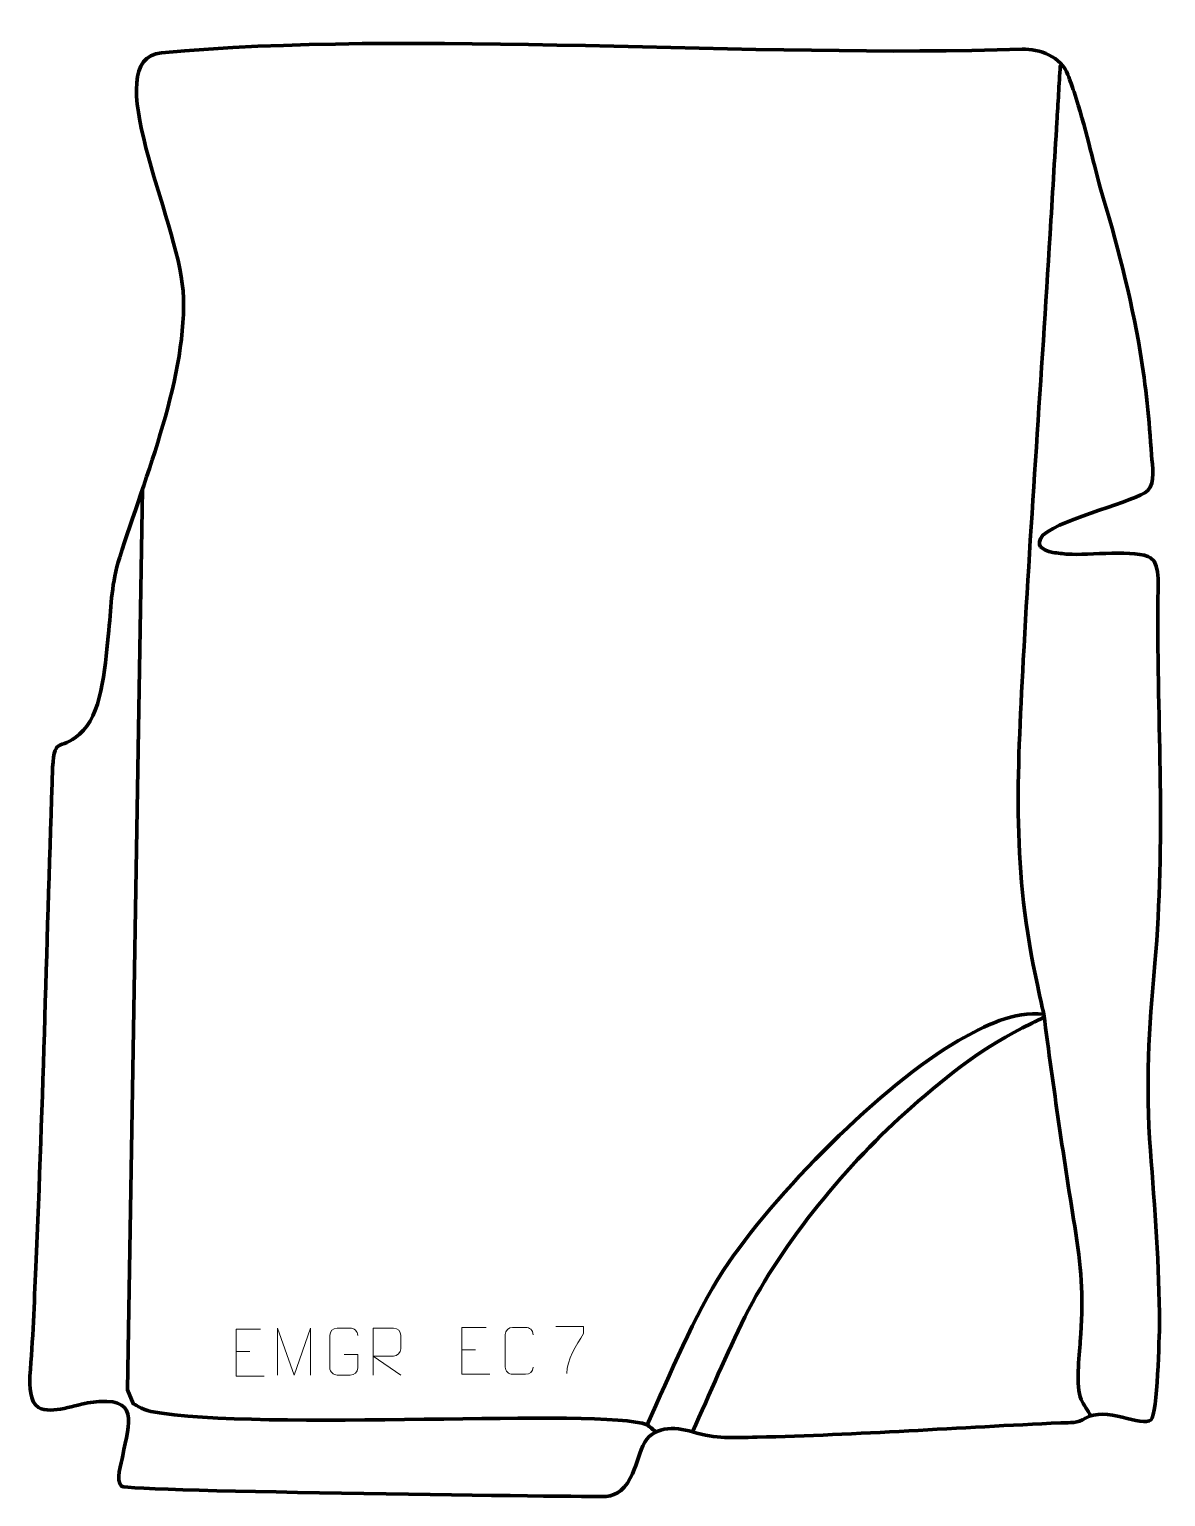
# Model space of a CAD drawing. Header units: millimetres. Extents: x -615 to -10, y 23 to 803.
import ezdxf

# ---------------------------------------------------------------- set-up
doc = ezdxf.new("R2010")
doc.units = ezdxf.units.MM
doc.header["$MEASUREMENT"] = 0
doc.layers.add('layer 2', color=7, linetype='Continuous')
doc.layers.add('layer 3', color=7, linetype='Continuous')

msp = doc.modelspace()

# ---------------------------------------------------------------- linework, layer by layer
at = {"layer": 'layer 2', "color": 142, "lineweight": 158}
for points, knots in [([(-65.7133, 783.7861), (-65.7133, 783.7861), (-66.3386, 783.5376), (-66.3386, 783.5376), (-66.3386, 783.5376), (-66.9394, 773.5815), (-67.5402, 763.6253), (-68.141, 753.6692), (-68.141, 753.6692), (-69.3425, 733.7569), (-70.5442, 713.8446), (-71.7457, 693.9324), (-71.7457, 693.9324), (-76.3009, 618.5836), (-81.9447, 543.044), (-85.9806, 467.7191), (-85.9806, 467.7191), (-89.3042, 404.9618), (-92.0857, 356.37), (-78.3487, 294.0057), (-78.3487, 294.0057), (-77.2666, 289.093), (-76.1753, 284.1829), (-75.0995, 279.2687)], [0, 0, 0, 0, 0.14285714, 0.14285714, 0.14285714, 0.14285714, 0.28571429, 0.28571429, 0.28571429, 0.28571429, 0.42857143, 0.42857143, 0.42857143, 0.42857143, 0.57142857, 0.57142857, 0.57142857, 0.57142857, 0.71428571, 0.71428571, 0.71428571, 0.71428571, 1, 1, 1, 1]), ([(-554.2809, 558.4545), (-554.2809, 558.4545), (-562.3357, 79.5357), (-562.3357, 79.5357), (-562.3357, 79.5357), (-562.3357, 79.5357), (-559.3565, 72.3167), (-559.3565, 72.3167), (-559.3565, 72.3167), (-559.3565, 72.3167), (-554.4046, 68.9468), (-549.9503, 68.1279), (-549.9503, 68.1279), (-490.6247, 57.2218), (-309.4429, 70.2086), (-286.063, 60.9896), (-286.063, 60.9896), (-285.3445, 60.7063), (-281.9994, 57.7854), (-281.3225, 57.1676)], [0, 0, 0, 0, 0.16666667, 0.16666667, 0.16666667, 0.16666667, 0.33333333, 0.33333333, 0.33333333, 0.33333333, 0.5, 0.5, 0.5, 0.5, 0.66666667, 0.66666667, 0.66666667, 0.66666667, 1, 1, 1, 1]), ([(-286.063, 60.9896), (-273.4813, 88.2352), (-261.6405, 118.2297), (-245.3379, 143.2635), (-245.3379, 143.2635), (-219.1032, 183.3623), (-160.8282, 241.9886), (-120.4029, 265.3297), (-120.4029, 265.3297), (-106.5945, 272.9485), (-91.1592, 281.2184), (-75.0995, 279.2687), (-75.0995, 279.2687), (-70.0014, 240.374), (-64.3461, 201.6241), (-58.077, 162.9007), (-58.077, 162.9007), (-54.6562, 141.8017), (-54.1161, 126.6665), (-55.6716, 105.3594), (-55.6716, 105.3594), (-56.2617, 97.5311), (-58.147, 81.3548), (-55.2378, 74.5005), (-55.2378, 74.5005), (-54.0426, 71.6843), (-51.7251, 68.455), (-50.051, 65.8298)], [0, 0, 0, 0, 0.125, 0.125, 0.125, 0.125, 0.25, 0.25, 0.25, 0.25, 0.375, 0.375, 0.375, 0.375, 0.5, 0.5, 0.5, 0.5, 0.625, 0.625, 0.625, 0.625, 0.75, 0.75, 0.75, 0.75, 1, 1, 1, 1]), ([(-261.9085, 57.305), (-252.745, 77.434), (-243.7693, 98.7012), (-234.025, 118.4324), (-234.025, 118.4324), (-213.8364, 158.4094), (-179.1383, 200.3169), (-145.8383, 229.5183), (-145.8383, 229.5183), (-124.1598, 248.322), (-107.6912, 261.7248), (-81.6674, 274.3993), (-81.6674, 274.3993), (-79.3965, 275.4976), (-77.1287, 276.5959), (-74.8639, 277.707)], [0, 0, 0, 0, 0.2, 0.2, 0.2, 0.2, 0.4, 0.4, 0.4, 0.4, 0.6, 0.6, 0.6, 0.6, 1, 1, 1, 1])]:
    msp.add_open_spline(points, degree=3, knots=knots, dxfattribs=at)
at = {"layer": 'layer 2', "color": 250, "lineweight": 9}
for points, knots in [([(-491.6254, 111.8013), (-491.6254, 111.8013), (-504.4993, 111.8013), (-504.4993, 111.8013), (-504.4993, 111.8013), (-504.4993, 111.8013), (-504.4993, 86.8477), (-504.4993, 86.8477), (-504.4993, 86.8477), (-504.4993, 86.8477), (-489.6335, 86.8477), (-489.6335, 86.8477)], [0, 0, 0, 0, 0.25, 0.25, 0.25, 0.25, 0.5, 0.5, 0.5, 0.5, 1, 1, 1, 1]), ([(-482.6363, 87.4429), (-482.6363, 87.4429), (-482.6363, 112.4008), (-482.6363, 112.4008), (-482.6363, 112.4008), (-482.6363, 112.4008), (-473.7112, 87.4429), (-473.7112, 87.4429), (-473.7112, 87.4429), (-473.7112, 87.4429), (-464.9513, 112.4003), (-464.9513, 112.4003), (-464.9513, 112.4003), (-464.9513, 112.4003), (-464.9513, 87.4429), (-464.9513, 87.4429)], [0, 0, 0, 0, 0.2, 0.2, 0.2, 0.2, 0.4, 0.4, 0.4, 0.4, 0.6, 0.6, 0.6, 0.6, 1, 1, 1, 1]), ([(-447.0763, 98.4306), (-447.0763, 98.4306), (-439.9082, 98.4306), (-439.9082, 98.4306), (-439.9082, 98.4306), (-439.9082, 98.4306), (-439.9082, 91.2625), (-439.9082, 91.2625), (-439.9082, 91.2625), (-440.0479, 88.9391), (-441.7251, 87.4595), (-443.8729, 87.4487), (-443.8729, 87.4487), (-446.2047, 87.4491), (-448.5367, 87.4491), (-450.8682, 87.4487), (-450.8682, 87.4487), (-452.7931, 87.3433), (-454.7653, 89.2278), (-454.7541, 91.2451), (-454.7541, 91.2451), (-454.7537, 97.0152), (-454.7537, 102.7849), (-454.7541, 108.5542), (-454.7541, 108.5542), (-454.7499, 110.6923), (-453.0031, 112.4115), (-450.8508, 112.3981), (-450.8508, 112.3981), (-448.5251, 112.3981), (-446.199, 112.3981), (-443.8729, 112.3981), (-443.8729, 112.3981), (-441.9262, 112.4335), (-439.9348, 110.942), (-439.9082, 108.5043)], [0, 0, 0, 0, 0.1, 0.1, 0.1, 0.1, 0.2, 0.2, 0.2, 0.2, 0.3, 0.3, 0.3, 0.3, 0.4, 0.4, 0.4, 0.4, 0.5, 0.5, 0.5, 0.5, 0.6, 0.6, 0.6, 0.6, 0.7, 0.7, 0.7, 0.7, 0.8, 0.8, 0.8, 0.8, 1, 1, 1, 1]), ([(-431.6632, 87.4449), (-431.6632, 87.4449), (-431.6632, 112.3984), (-431.6632, 112.3984), (-431.6632, 112.3984), (-428.0684, 112.3984), (-424.4729, 112.3984), (-420.8777, 112.3984), (-420.8777, 112.3984), (-418.5524, 112.3607), (-416.9951, 110.8707), (-416.9992, 108.5043), (-416.9992, 108.5043), (-416.9996, 106.4688), (-416.9996, 103.4094), (-416.9992, 101.3734), (-416.9992, 101.3734), (-417.0057, 99.4979), (-418.818, 97.5561), (-420.8275, 97.537), (-420.8275, 97.537), (-420.8275, 97.537), (-431.6632, 97.537), (-431.6632, 97.537), (-431.6632, 97.537), (-431.6632, 97.537), (-417.0085, 87.4449), (-417.0085, 87.4449)], [0, 0, 0, 0, 0.125, 0.125, 0.125, 0.125, 0.25, 0.25, 0.25, 0.25, 0.375, 0.375, 0.375, 0.375, 0.5, 0.5, 0.5, 0.5, 0.625, 0.625, 0.625, 0.625, 0.75, 0.75, 0.75, 0.75, 1, 1, 1, 1]), ([(-371.6254, 112.8013), (-371.6254, 112.8013), (-384.4993, 112.8013), (-384.4993, 112.8013), (-384.4993, 112.8013), (-384.4993, 112.8013), (-384.4993, 87.8477), (-384.4993, 87.8477), (-384.4993, 87.8477), (-384.4993, 87.8477), (-369.6335, 87.8477), (-369.6335, 87.8477)], [0, 0, 0, 0, 0.25, 0.25, 0.25, 0.25, 0.5, 0.5, 0.5, 0.5, 1, 1, 1, 1]), ([(-346.6434, 91.6655), (-346.7832, 89.3421), (-348.4604, 87.8625), (-350.6081, 87.8517), (-350.6081, 87.8517), (-352.94, 87.8521), (-355.2719, 87.8521), (-357.6034, 87.8517), (-357.6034, 87.8517), (-359.5284, 87.7463), (-361.5005, 89.6308), (-361.4893, 91.6481), (-361.4893, 91.6481), (-361.4889, 97.4182), (-361.4889, 103.1879), (-361.4893, 108.9572), (-361.4893, 108.9572), (-361.4851, 111.0953), (-359.7384, 112.8145), (-357.586, 112.801), (-357.586, 112.801), (-355.2603, 112.801), (-352.9342, 112.801), (-350.6081, 112.801), (-350.6081, 112.801), (-348.6615, 112.8365), (-346.6701, 111.345), (-346.6434, 108.9074)], [0, 0, 0, 0, 0.125, 0.125, 0.125, 0.125, 0.25, 0.25, 0.25, 0.25, 0.375, 0.375, 0.375, 0.375, 0.5, 0.5, 0.5, 0.5, 0.625, 0.625, 0.625, 0.625, 0.75, 0.75, 0.75, 0.75, 1, 1, 1, 1]), ([(-334.5974, 113.2109), (-334.5974, 113.2109), (-319.7813, 113.2109), (-319.7813, 113.2109), (-319.7813, 113.2109), (-319.7816, 111.9613), (-319.7816, 110.7117), (-319.7813, 109.4619), (-319.7813, 109.4619), (-323.7757, 103.4648), (-328.6909, 95.6312), (-328.6909, 88.2524)], [0, 0, 0, 0, 0.25, 0.25, 0.25, 0.25, 0.5, 0.5, 0.5, 0.5, 1, 1, 1, 1])]:
    msp.add_open_spline(points, degree=3, knots=knots, dxfattribs=at)
for points in [[(-504.4993, 99.9216), (-504.4993, 99.9216), (-497.3312, 99.9216), (-497.3312, 99.9216)], [(-384.4993, 100.9216), (-384.4993, 100.9216), (-377.3312, 100.9216), (-377.3312, 100.9216)]]:
    msp.add_open_spline(points, degree=3, dxfattribs=at)
at = {"layer": 'layer 3', "color": 1, "lineweight": 158}
msp.add_open_spline([(-310.0952, 22.8088), (-303.8961, 22.9925), (-299.0599, 24.7774), (-294.9581, 32.5841), (-294.9581, 32.5841), (-291.7432, 39.0393), (-290.8444, 44.1316), (-288.2521, 49.8897), (-288.2521, 49.8897), (-283.5012, 60.4429), (-271.4699, 60.1396), (-261.9085, 57.305), (-261.9085, 57.305), (-248.8945, 53.4467), (-240.8575, 54.1478), (-227.5822, 54.4453), (-227.5822, 54.4453), (-174.4739, 55.635), (-119.4707, 59.6442), (-66.0899, 62.0408), (-66.0899, 62.0408), (-60.648, 62.2851), (-57.338, 61.6596), (-52.883, 64.5161), (-52.883, 64.5161), (-42.5838, 71.1198), (-22.7028, 59.4786), (-17.9965, 63.7017), (-17.9965, 63.7017), (-14.664, 66.6921), (-13.7292, 107.8711), (-13.5453, 115.0114), (-13.5453, 115.0114), (-13.6547, 144.6824), (-16.1572, 176.9393), (-18.3665, 206.6391), (-18.3665, 206.6391), (-21.0586, 242.5861), (-19.2592, 270.7404), (-16.0232, 306.3751), (-16.0232, 306.3751), (-10.2919, 371.3911), (-14.6517, 433.4499), (-14.5356, 498.1963), (-14.5356, 498.1963), (-14.5243, 504.4793), (-12.5532, 518.1483), (-18.281, 521.9174), (-18.281, 521.9174), (-25.3071, 526.541), (-51.546, 523.1564), (-62.2061, 523.8848), (-62.2061, 523.8848), (-64.9733, 524.0739), (-67.5543, 524.4041), (-70.2951, 524.806), (-70.2951, 524.806), (-75.9759, 526.2191), (-80.086, 528.3457), (-75.593, 534.0549), (-75.593, 534.0549), (-64.1389, 543.4748), (-25.7785, 551.8461), (-19.8268, 557.6909), (-19.8268, 557.6909), (-15.5955, 561.846), (-17.422, 570.826), (-17.808, 576.5129), (-17.808, 576.5129), (-19.0833, 595.3055), (-20.6901, 612.9087), (-23.8125, 631.524), (-23.8125, 631.524), (-28.8467, 661.1379), (-36.4286, 690.0517), (-45.0823, 718.791), (-45.0823, 718.791), (-48.946, 732.7538), (-52.8649, 751.036), (-59.0198, 769.6131), (-59.0198, 769.6131), (-60.0292, 772.6599), (-61.099, 775.7149), (-62.2383, 778.7598), (-62.2383, 778.7598), (-65.7815, 788.2275), (-77.3619, 792.689), (-86.6616, 792.3638), (-86.6616, 792.3638), (-225.7491, 787.4986), (-414.2321, 802.8962), (-544.2556, 790.3955), (-544.2556, 790.3955), (-578.9197, 787.0629), (-535.388, 701.4337), (-532.8173, 663.9395), (-532.8173, 663.9395), (-529.8137, 620.132), (-553.1355, 564.253), (-566.4613, 522.3262), (-566.4613, 522.3262), (-570.9113, 507.9963), (-570.8685, 497.8863), (-572.2339, 483.2853), (-572.2339, 483.2853), (-574.0167, 467.0325), (-575.26, 441.4054), (-585.7712, 430.2476), (-585.7712, 430.2476), (-597.5397, 417.7552), (-601.2206, 428.6595), (-602.1519, 410.3951), (-602.1519, 410.3951), (-605.2679, 321.8779), (-607.0937, 233.3094), (-611.0912, 144.8253), (-611.0912, 144.8253), (-611.9596, 125.3519), (-612.5702, 106.3137), (-614.2705, 86.8591), (-614.2705, 86.8591), (-614.3499, 81.7663), (-614.527, 73.3826), (-609.657, 70.1258), (-609.657, 70.1258), (-602.3644, 66.3303), (-589.8173, 71.9018), (-581.9379, 72.9466), (-581.9379, 72.9466), (-555.2949, 76.4799), (-561.5853, 62.2388), (-564.8534, 44.7112), (-564.8534, 44.7112), (-565.6718, 40.322), (-568.8204, 31.3601), (-565.5552, 28.3622), (-565.5552, 28.3622), (-562.2899, 25.3644), (-310.0952, 22.8088), (-310.0952, 22.8088)], degree=3, knots=[0, 0, 0, 0, 0.02777778, 0.02777778, 0.02777778, 0.02777778, 0.05555556, 0.05555556, 0.05555556, 0.05555556, 0.08333333, 0.08333333, 0.08333333, 0.08333333, 0.11111111, 0.11111111, 0.11111111, 0.11111111, 0.13888889, 0.13888889, 0.13888889, 0.13888889, 0.16666667, 0.16666667, 0.16666667, 0.16666667, 0.19444444, 0.19444444, 0.19444444, 0.19444444, 0.22222222, 0.22222222, 0.22222222, 0.22222222, 0.25, 0.25, 0.25, 0.25, 0.27777778, 0.27777778, 0.27777778, 0.27777778, 0.30555556, 0.30555556, 0.30555556, 0.30555556, 0.33333333, 0.33333333, 0.33333333, 0.33333333, 0.36111111, 0.36111111, 0.36111111, 0.36111111, 0.38888889, 0.38888889, 0.38888889, 0.38888889, 0.41666667, 0.41666667, 0.41666667, 0.41666667, 0.44444444, 0.44444444, 0.44444444, 0.44444444, 0.47222222, 0.47222222, 0.47222222, 0.47222222, 0.5, 0.5, 0.5, 0.5, 0.52777778, 0.52777778, 0.52777778, 0.52777778, 0.55555556, 0.55555556, 0.55555556, 0.55555556, 0.58333333, 0.58333333, 0.58333333, 0.58333333, 0.61111111, 0.61111111, 0.61111111, 0.61111111, 0.63888889, 0.63888889, 0.63888889, 0.63888889, 0.66666667, 0.66666667, 0.66666667, 0.66666667, 0.69444444, 0.69444444, 0.69444444, 0.69444444, 0.72222222, 0.72222222, 0.72222222, 0.72222222, 0.75, 0.75, 0.75, 0.75, 0.77777778, 0.77777778, 0.77777778, 0.77777778, 0.80555556, 0.80555556, 0.80555556, 0.80555556, 0.83333333, 0.83333333, 0.83333333, 0.83333333, 0.86111111, 0.86111111, 0.86111111, 0.86111111, 0.88888889, 0.88888889, 0.88888889, 0.88888889, 0.91666667, 0.91666667, 0.91666667, 0.91666667, 0.94444444, 0.94444444, 0.94444444, 0.94444444, 1, 1, 1, 1], dxfattribs=at)

doc.saveas('drawing.dxf')
